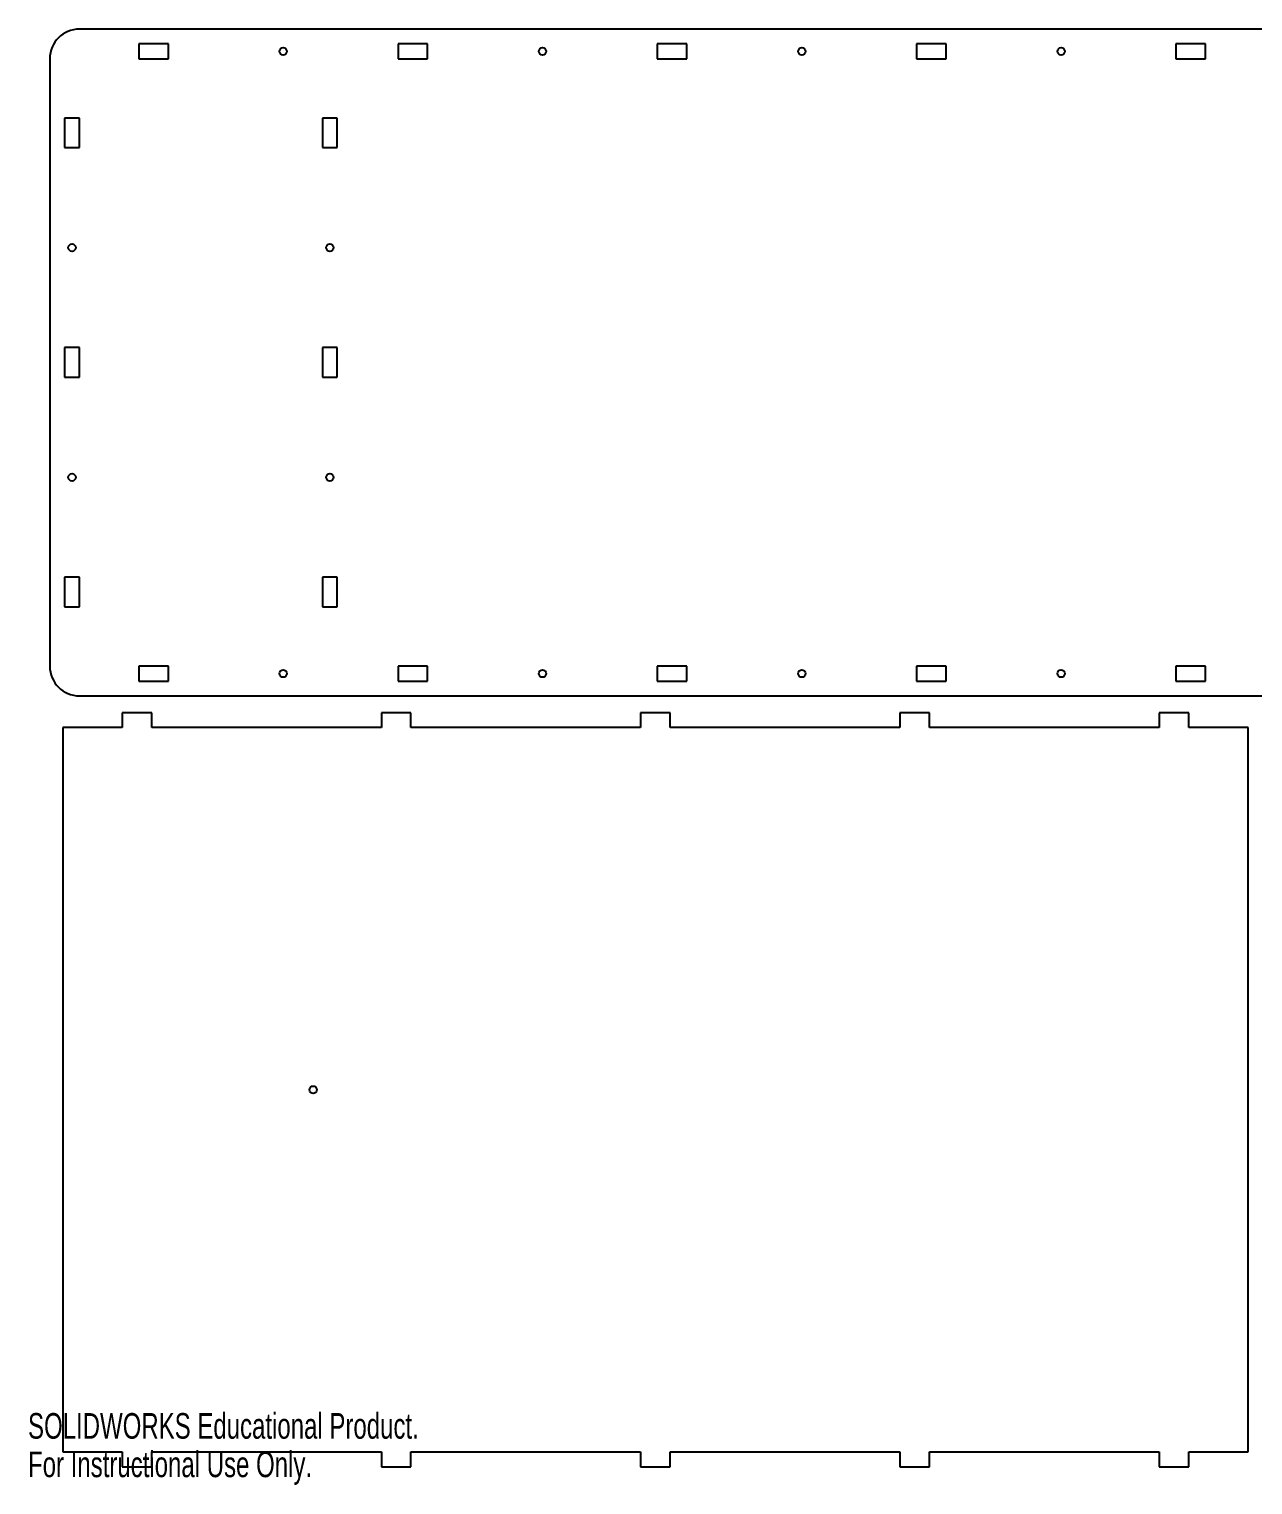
# Model space of a CAD drawing. Header units: millimetres. Extents: x 0 to 1497, y 0 to 497.
# Drawn here: x 0.4 to 413.3, y -0.1 to 491.2 of the extents above; entities that cross this region are included whole.
import ezdxf

# ---------------------------------------------------------------- set-up
doc = ezdxf.new("R2010")
doc.units = ezdxf.units.MM
doc.styles.add('SLDTEXTSTYLE0', font='TXT', dxfattribs={"width": 0.7})

msp = doc.modelspace()

# ---------------------------------------------------------------- linework, layer by layer
at = {"color": 7, "linetype": 'Continuous', "lineweight": 25}
for p, q in [((417.35, 491.18), (17.35, 491.18)), ((47.35, 486.18), (37.35, 486.18)), ((37.35, 486.18), (37.35, 481.18)), ((47.35, 481.18), (47.35, 486.18)), ((124.85, 486.18), (124.85, 481.18)), ((134.85, 486.18), (124.85, 486.18)), ((134.85, 481.18), (134.85, 486.18)), ((212.35, 486.18), (212.35, 481.18)), ((222.35, 486.18), (212.35, 486.18)), ((222.35, 481.18), (222.35, 486.18)), ((299.85, 486.18), (299.85, 481.18)), ((309.85, 486.18), (299.85, 486.18)), ((309.85, 481.18), (309.85, 486.18)), ((387.35, 486.18), (387.35, 481.18)), ((397.35, 486.18), (387.35, 486.18)), ((397.35, 481.18), (397.35, 486.18)), ((7.35, 481.18), (7.35, 276.18)), ((37.35, 481.18), (47.35, 481.18)), ((124.85, 481.18), (134.85, 481.18)), ((212.35, 481.18), (222.35, 481.18)), ((299.85, 481.18), (309.85, 481.18)), ((387.35, 481.18), (397.35, 481.18)), ((17.35, 461.18), (12.35, 461.18)), ((12.35, 461.18), (12.35, 451.18)), ((17.35, 451.18), (17.35, 461.18)), ((99.35, 461.18), (99.35, 451.18)), ((104.35, 461.18), (99.35, 461.18)), ((104.35, 451.18), (104.35, 461.18)), ((12.35, 451.18), (17.35, 451.18)), ((99.35, 451.18), (104.35, 451.18)), ((17.35, 383.68), (12.35, 383.68)), ((12.35, 383.68), (12.35, 373.68)), ((17.35, 373.68), (17.35, 383.68)), ((99.35, 383.68), (99.35, 373.68)), ((104.35, 383.68), (99.35, 383.68)), ((104.35, 373.68), (104.35, 383.68)), ((12.35, 373.68), (17.35, 373.68)), ((99.35, 373.68), (104.35, 373.68)), ((17.35, 306.18), (12.35, 306.18)), ((12.35, 306.18), (12.35, 296.18)), ((17.35, 296.18), (17.35, 306.18)), ((99.35, 306.18), (99.35, 296.18)), ((104.35, 306.18), (99.35, 306.18)), ((104.35, 296.18), (104.35, 306.18)), ((12.35, 296.18), (17.35, 296.18)), ((99.35, 296.18), (104.35, 296.18)), ((47.35, 276.18), (37.35, 276.18)), ((37.35, 276.18), (37.35, 271.18)), ((47.35, 271.18), (47.35, 276.18)), ((134.85, 276.18), (124.85, 276.18)), ((124.85, 276.18), (124.85, 271.18)), ((134.85, 271.18), (134.85, 276.18)), ((222.35, 276.18), (212.35, 276.18)), ((212.35, 276.18), (212.35, 271.18)), ((222.35, 271.18), (222.35, 276.18)), ((309.85, 276.18), (299.85, 276.18)), ((299.85, 276.18), (299.85, 271.18)), ((309.85, 271.18), (309.85, 276.18)), ((397.35, 276.18), (387.35, 276.18)), ((387.35, 276.18), (387.35, 271.18)), ((397.35, 271.18), (397.35, 276.18)), ((37.35, 271.18), (47.35, 271.18)), ((124.85, 271.18), (134.85, 271.18)), ((212.35, 271.18), (222.35, 271.18)), ((299.85, 271.18), (309.85, 271.18)), ((387.35, 271.18), (397.35, 271.18)), ((17.35, 266.18), (417.35, 266.18)), ((31.73, 260.47), (31.73, 255.47)), ((41.73, 260.47), (31.73, 260.47)), ((41.73, 255.47), (41.73, 260.47)), ((119.23, 260.47), (119.23, 255.47)), ((129.23, 260.47), (119.23, 260.47)), ((129.23, 255.47), (129.23, 260.47)), ((216.73, 260.47), (206.73, 260.47)), ((206.73, 260.47), (206.73, 255.47)), ((216.73, 255.47), (216.73, 260.47)), ((294.23, 260.47), (294.23, 255.47)), ((304.23, 260.47), (294.23, 260.47)), ((304.23, 255.47), (304.23, 260.47)), ((391.73, 260.47), (381.73, 260.47)), ((381.73, 260.47), (381.73, 255.47)), ((391.73, 255.47), (391.73, 260.47)), ((11.73, 255.47), (11.73, 11.02)), ((31.73, 255.47), (11.73, 255.47)), ((119.23, 255.47), (41.73, 255.47)), ((206.73, 255.47), (129.23, 255.47)), ((294.23, 255.47), (216.73, 255.47)), ((381.73, 255.47), (304.23, 255.47)), ((411.73, 255.47), (391.73, 255.47)), ((411.73, 11.02), (411.73, 255.47)), ((11.73, 11.02), (31.73, 11.02)), ((31.73, 11.02), (31.73, 6.02)), ((41.73, 6.02), (41.73, 11.02)), ((41.73, 11.02), (119.23, 11.02)), ((119.23, 11.02), (119.23, 6.02)), ((129.23, 6.02), (129.23, 11.02)), ((129.23, 11.02), (206.73, 11.02)), ((206.73, 11.02), (206.73, 6.02)), ((216.73, 6.02), (216.73, 11.02)), ((216.73, 11.02), (294.23, 11.02)), ((294.23, 11.02), (294.23, 6.02)), ((304.23, 6.02), (304.23, 11.02)), ((304.23, 11.02), (381.73, 11.02)), ((381.73, 11.02), (381.73, 6.02)), ((391.73, 6.02), (391.73, 11.02)), ((391.73, 11.02), (411.73, 11.02)), ((31.73, 6.02), (41.73, 6.02)), ((119.23, 6.02), (129.23, 6.02)), ((206.73, 6.02), (216.73, 6.02)), ((294.23, 6.02), (304.23, 6.02)), ((381.73, 6.02), (391.73, 6.02))]:
    msp.add_line(p, q, dxfattribs=at)
for centre in [(86.1, 483.68), (173.6, 483.68), (261.1, 483.68), (348.6, 483.68), (14.85, 417.43), (101.85, 417.43), (14.85, 339.93), (101.85, 339.93), (86.1, 273.68), (173.6, 273.68), (261.1, 273.68), (348.6, 273.68), (96.23, 133.25)]:
    msp.add_circle(centre, 1.25, dxfattribs=at)
for centre, start, end in [((17.35, 481.18), 90, 180), ((17.35, 276.18), 180, 270)]:
    msp.add_arc(centre, 10, start, end, dxfattribs=at)

# ---------------------------------------------------------------- texts
at = {"color": 7, "linetype": 'Continuous', "char_height": 8.65, "attachment_point": 1, "style": 'SLDTEXTSTYLE0'}
for s, insert in [('SOLIDWORKS Educational Product.', (0, 24.13)), ('For Instructional Use Only.', (0, 11.15))]:
    msp.add_mtext(s, dxfattribs=dict(at, insert=insert))

doc.saveas('drawing.dxf')
